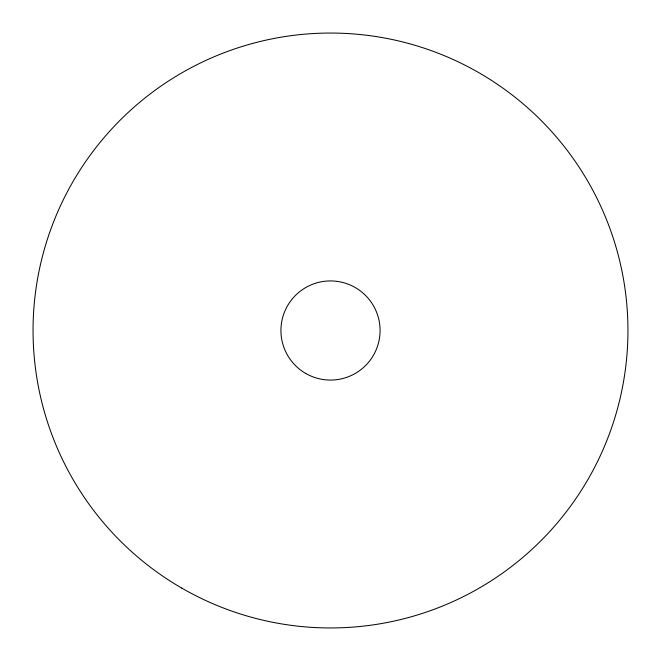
<?xml version="1.0" encoding="UTF-8"?>
<svg xmlns="http://www.w3.org/2000/svg" width="661" height="661" viewBox="0 0 661 661"><rect width="100%" height="100%" fill="white"/><g stroke="black" fill="none" stroke-linecap="round" stroke-linejoin="round"><path stroke-width="0.99" d="M305.713 373.432A49.575 49.575 0 0 0 380.075 330.5A49.575 49.575 0 0 0 305.713 287.568A49.575 49.575 0 0 0 305.713 373.432M181.775 588.1A297.45 297.45 0 0 0 627.95 330.5A297.45 297.45 0 0 0 181.775 72.9A297.45 297.45 0 0 0 181.775 588.1"/></g></svg>
